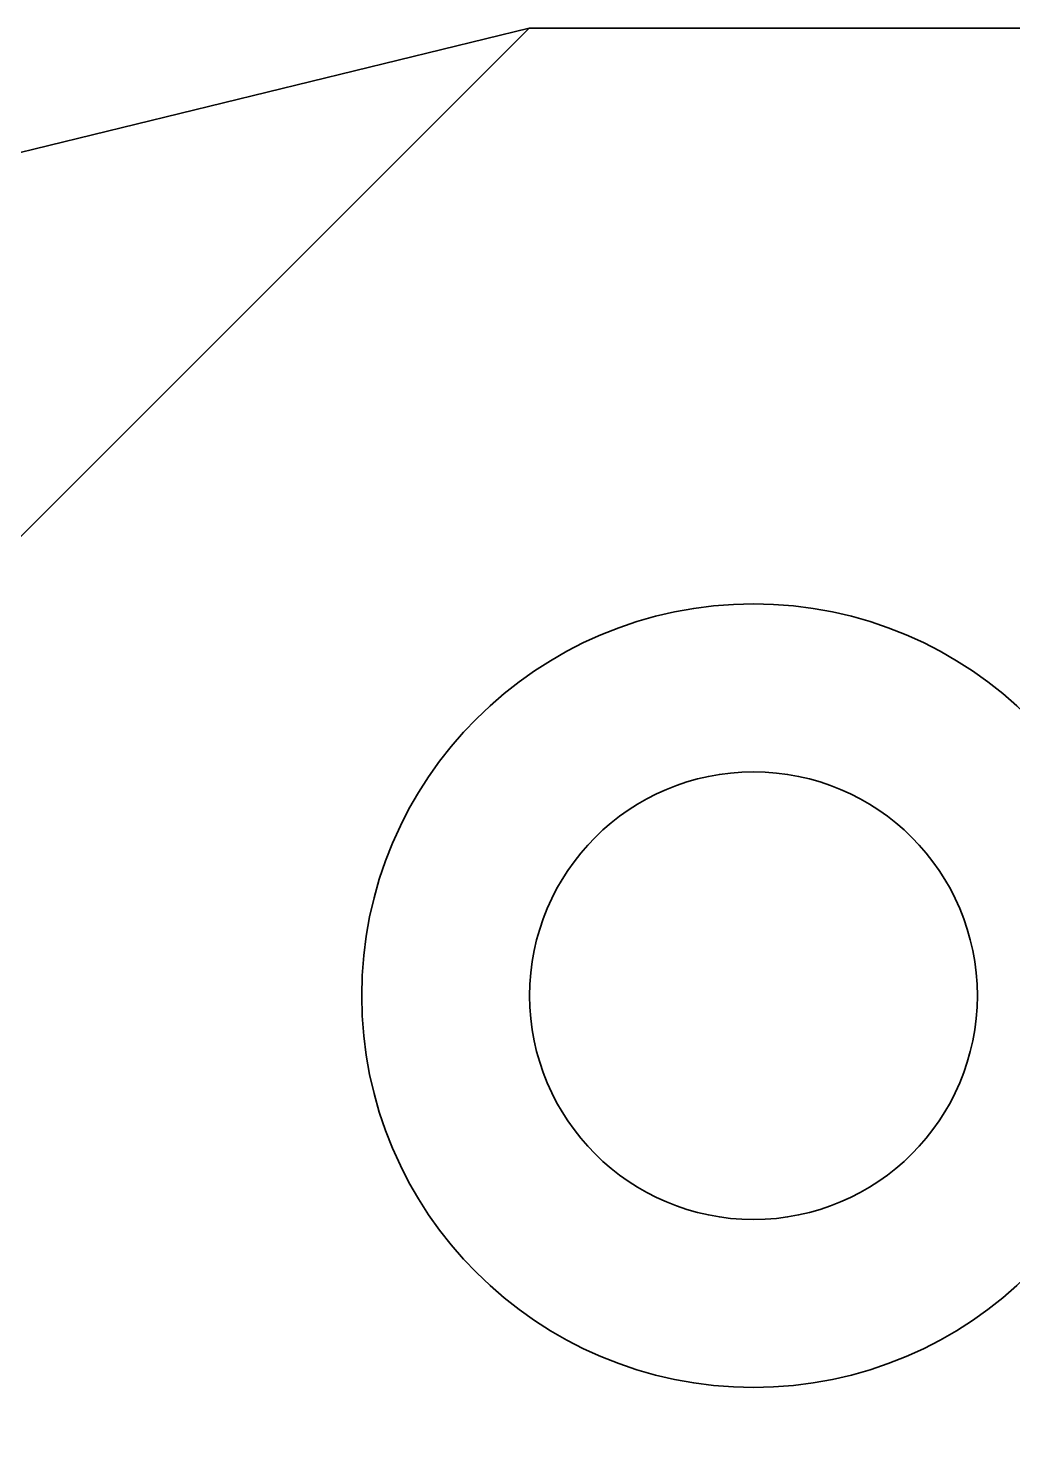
# Model space of a CAD drawing. Extents: x 23 to 417, y 3 to 294.
# Drawn here: x 229.73 to 234.13, y 161.58 to 167.85 of the extents above; entities that cross this region are included whole.
import ezdxf

# ---------------------------------------------------------------- set-up
doc = ezdxf.new("R2010")
doc.units = 0
doc.layers.add('1', color=7, linetype='Continuous', lineweight=13)

msp = doc.modelspace()

# ---------------------------------------------------------------- linework, layer by layer
at = {"layer": '1', "color": 7, "lineweight": 35, "ltscale": 0.381317}
msp.add_line((221.1843, 157.0631), (231.9696, 167.8484), dxfattribs=at)
at = {"layer": '1', "color": 7, "lineweight": 35, "ltscale": 0.060246}
msp.add_line((229.6289, 167.2754), (231.9696, 167.8484), dxfattribs=at)
at = {"layer": '1', "color": 7, "lineweight": 35, "ltscale": 0.094573}
msp.add_line((235.7525, 167.8484), (231.9696, 167.8484), dxfattribs=at)
at = {"layer": '1', "color": 7, "lineweight": 35}
for radius in [1.75, 1]:
    msp.add_circle((232.972, 163.5254), radius, dxfattribs=at)

doc.saveas('drawing.dxf')
